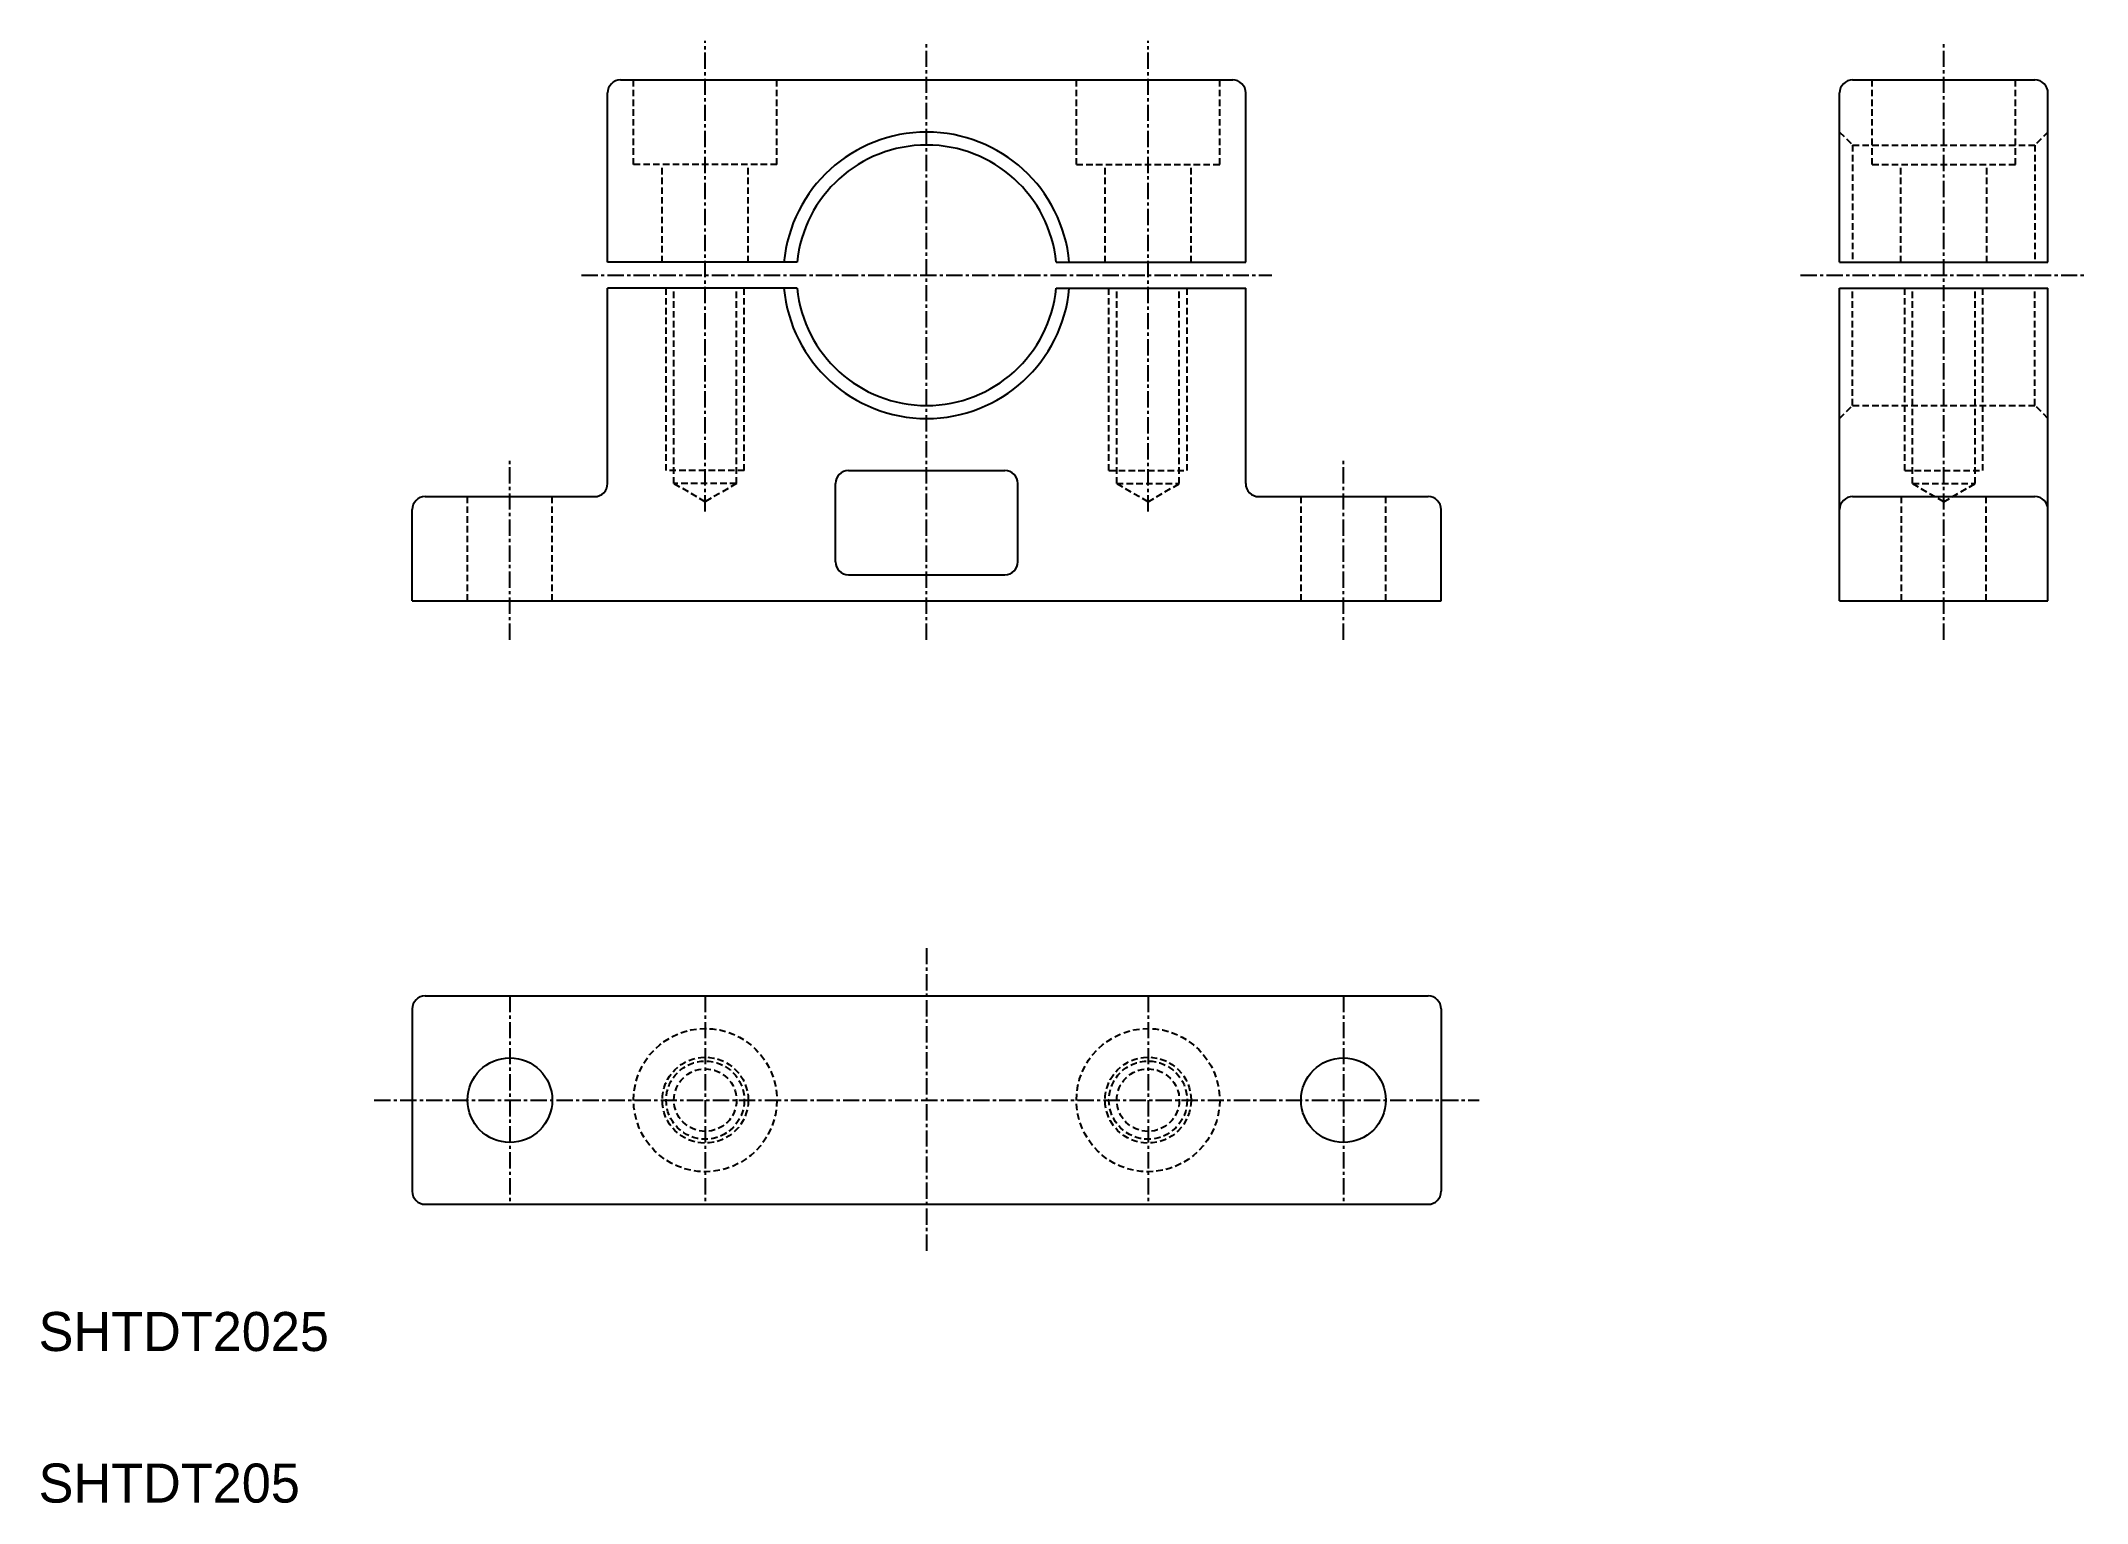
# Model space of a CAD drawing. Extents: x 28 to 185, y 65 to 178.
import ezdxf

# ---------------------------------------------------------------- set-up
doc = ezdxf.new("R2010")
doc.units = 0
doc.linetypes.add('CENTER', pattern=[2, 1.25, -0.25, 0.25, -0.25])
doc.linetypes.add('DASHED', pattern=[0.75, 0.5, -0.25])
doc.layers.get('0').update_dxf_attribs({"linetype": 'CONTINUOUS'})
doc.layers.add('CENTER', color=1, linetype='CENTER')

msp = doc.modelspace()

# ---------------------------------------------------------------- linework, layer by layer
at = {"color": 7, "linetype": 'CONTINUOUS'}
for p, q in [((72.49, 174.57), (119.49, 174.57)), ((167.09, 174.57), (181.09, 174.57)), ((71.49, 160.57), (71.49, 173.57)), ((120.49, 160.57), (120.49, 173.57)), ((166.09, 160.57), (166.09, 173.57)), ((182.09, 160.57), (182.09, 173.57)), ((86.04, 160.57), (71.49, 160.57)), ((105.94, 160.57), (120.49, 160.57)), ((166.09, 160.57), (182.09, 160.57)), ((71.49, 143.57), (71.49, 158.57)), ((86.04, 158.57), (71.49, 158.57)), ((105.94, 158.57), (120.49, 158.57)), ((120.49, 143.57), (120.49, 158.57)), ((166.09, 134.57), (166.09, 158.57)), ((166.09, 158.57), (182.09, 158.57)), ((182.09, 134.57), (182.09, 158.57)), ((89.99, 144.57), (101.99, 144.57)), ((88.99, 137.57), (88.99, 143.57)), ((102.99, 137.57), (102.99, 143.57)), ((56.49, 134.57), (56.49, 141.57)), ((57.49, 142.57), (70.49, 142.57)), ((121.49, 142.57), (134.49, 142.57)), ((135.49, 134.57), (135.49, 141.57)), ((167.09, 142.57), (181.09, 142.57)), ((89.99, 136.57), (101.99, 136.57)), ((56.49, 134.57), (135.49, 134.57)), ((166.09, 134.57), (182.09, 134.57)), ((57.49, 104.22), (134.49, 104.22)), ((56.49, 103.22), (56.49, 89.22)), ((135.49, 103.22), (135.49, 89.22)), ((57.49, 88.22), (134.49, 88.22))]:
    msp.add_line(p, q, dxfattribs=at)
at = {"color": 3, "linetype": 'DASHED'}
for p, q in [((73.49, 168.07), (73.49, 174.57)), ((84.49, 168.07), (84.49, 174.57)), ((107.49, 168.07), (107.49, 174.57)), ((118.49, 168.07), (118.49, 174.57)), ((168.59, 168.07), (168.59, 174.57)), ((179.59, 168.07), (179.59, 174.57)), ((166.09, 170.57), (167.09, 169.57)), ((182.09, 170.57), (181.09, 169.57)), ((167.09, 169.57), (181.09, 169.57)), ((167.09, 169.57), (167.09, 160.57)), ((181.09, 169.57), (181.09, 160.57)), ((84.49, 168.07), (73.49, 168.07)), ((75.69, 160.57), (75.69, 168.07)), ((82.29, 160.57), (82.29, 168.07)), ((107.49, 168.07), (118.49, 168.07)), ((109.69, 160.57), (109.69, 168.07)), ((116.29, 160.57), (116.29, 168.07)), ((168.59, 168.07), (179.59, 168.07)), ((170.79, 160.57), (170.79, 168.07)), ((177.39, 160.57), (177.39, 168.07)), ((75.99, 144.57), (75.99, 158.57)), ((76.59, 143.57), (76.59, 158.57)), ((81.39, 143.57), (81.39, 158.57)), ((81.99, 144.57), (81.99, 158.57)), ((109.99, 144.57), (109.99, 158.57)), ((110.59, 143.57), (110.59, 158.57)), ((115.39, 143.57), (115.39, 158.57)), ((115.99, 144.57), (115.99, 158.57)), ((167.09, 149.57), (167.09, 158.57)), ((171.09, 144.57), (171.09, 158.57)), ((171.69, 143.57), (171.69, 158.57)), ((176.49, 143.57), (176.49, 158.57)), ((177.09, 144.57), (177.09, 158.57)), ((181.09, 149.57), (181.09, 158.57)), ((166.09, 148.57), (167.09, 149.57)), ((167.09, 149.57), (181.09, 149.57)), ((182.09, 148.57), (181.09, 149.57)), ((81.99, 144.57), (75.99, 144.57)), ((109.99, 144.57), (115.99, 144.57)), ((171.09, 144.57), (177.09, 144.57)), ((78.99, 142.18), (76.59, 143.57)), ((81.39, 143.57), (76.59, 143.57)), ((81.39, 143.57), (78.99, 142.18)), ((110.59, 143.57), (115.39, 143.57)), ((110.59, 143.57), (112.99, 142.18)), ((112.99, 142.18), (115.39, 143.57)), ((171.69, 143.57), (176.49, 143.57)), ((171.69, 143.57), (174.09, 142.18)), ((174.09, 142.18), (176.49, 143.57)), ((60.74, 134.57), (60.74, 142.57)), ((67.24, 134.57), (67.24, 142.57)), ((124.74, 134.57), (124.74, 142.57)), ((131.24, 134.57), (131.24, 142.57)), ((170.84, 134.57), (170.84, 142.57)), ((177.34, 134.57), (177.34, 142.57))]:
    msp.add_line(p, q, dxfattribs=at)
for centre, radius in [((78.99, 96.22), 5.5), ((112.99, 96.22), 5.5), ((78.99, 96.22), 3.3), ((78.99, 96.22), 3), ((112.99, 96.22), 3.3), ((112.99, 96.22), 3), ((78.99, 96.22), 2.4), ((112.99, 96.22), 2.4)]:
    msp.add_circle(centre, radius, dxfattribs=at)
at = {"color": 7, "linetype": 'CONTINUOUS'}
for centre in [(63.99, 96.22), (127.99, 96.22)]:
    msp.add_circle(centre, 3.25, dxfattribs=at)
for centre, radius, start, end in [((72.49, 173.57), 1, 90, 180), ((119.49, 173.57), 1, 0, 90), ((167.09, 173.57), 1, 90, 180), ((181.09, 173.57), 1, 0, 90), ((95.99, 159.57), 11, 5.2159, 174.7841), ((95.99, 159.57), 10, 5.7392, 174.2608), ((95.99, 159.57), 11, 185.2159, 354.7841), ((95.99, 159.57), 10, 185.7392, 354.2608), ((89.99, 143.57), 1, 90, 180), ((101.99, 143.57), 1, 0, 90), ((70.49, 143.57), 1, 270, 0), ((121.49, 143.57), 1, 180, 270), ((57.49, 141.57), 1, 90, 180), ((134.49, 141.57), 1, 0, 90), ((167.09, 141.57), 1, 90, 180), ((181.09, 141.57), 1, 0, 90), ((89.99, 137.57), 1, 180, 270), ((101.99, 137.57), 1, 270, 0), ((57.49, 103.22), 1, 90, 180), ((134.49, 103.22), 1, 0, 90), ((57.49, 89.22), 1, 180, 270), ((134.49, 89.22), 1, 270, 0)]:
    msp.add_arc(centre, radius, start, end, dxfattribs=at)
at = {"layer": 'CENTER', "color": 1, "linetype": 'CENTER'}
for p, q in [((78.99, 141.42), (78.99, 177.57)), ((95.99, 131.57), (95.99, 177.57)), ((112.99, 141.42), (112.99, 177.57)), ((174.09, 131.57), (174.09, 177.57)), ((69.49, 159.57), (122.49, 159.57)), ((163.09, 159.57), (185.09, 159.57)), ((63.99, 131.57), (63.99, 145.57)), ((127.99, 131.57), (127.99, 145.57)), ((95.99, 107.9), (95.99, 84.55)), ((63.99, 104.22), (63.99, 88.22)), ((78.99, 104.22), (78.99, 88.22)), ((112.99, 104.22), (112.99, 88.22)), ((127.99, 104.22), (127.99, 88.22)), ((53.57, 96.22), (138.41, 96.22))]:
    msp.add_line(p, q, dxfattribs=at)

# ---------------------------------------------------------------- texts
at = {"color": 7, "linetype": 'CONTINUOUS'}
for s, p in [('SHTDT2025', (27.8, 76.95)), ('SHTDT205', (27.8, 65.31))]:
    msp.add_text(s, height=3, dxfattribs=at).set_placement(p)

doc.saveas('drawing.dxf')
